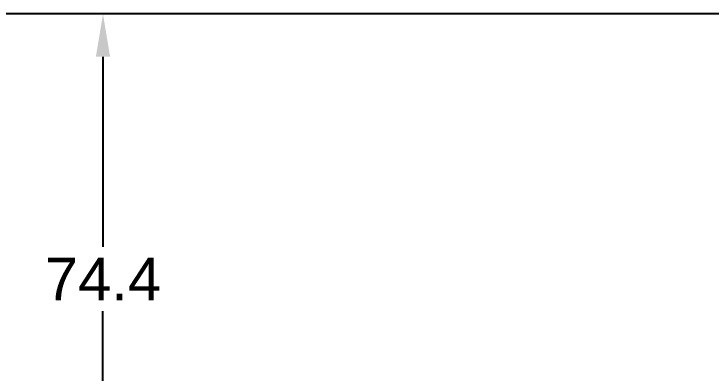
# Model space of a CAD drawing. Header units: millimetres. Extents: x 24958 to 25799, y 1150 to 1745.
# Drawn here: x 25138.5 to 25236.3, y 1458 to 1508.4 of the extents above; entities that cross this region are included whole.
import ezdxf

# ---------------------------------------------------------------- set-up
doc = ezdxf.new("R2010")
doc.units = ezdxf.units.MM
doc.layers.add('DIM', color=3, linetype='Continuous')
doc.layers.add('벽', color=2, linetype='Continuous')
doc.styles.get("Standard").update_dxf_attribs({"font": 'arial.ttf'})
doc.dimstyles.new('ISO-25', dxfattribs={"dimtxt": 7, "dimasz": 5, "dimexe": 1.252, "dimexo": 0.625, "dimgap": 1, "dimtad": 1, "dimtih": 1, "dimtoh": 1, "dimdec": 1, "dimdsep": 46, "dimtxsty": 'Standard', "dimcen": 0, "dimclrd": 3, "dimclre": 3, "dimclrt": 4, "dimadec": 0, "dimazin": 0, "dimtfac": 1, "dimtdec": 1, "dimtmove": 0, "dimatfit": 3, "dimfxl": 1, "dimarcsym": 0})

# ---------------------------------------------------------------- blocks, each defined once
blk = doc.blocks.new('*D63')
at = {"layer": 'Defpoints', "color": 0, "transparency": 16777216}
for p in [(25150.983, 1508.414), (25158.84, 1508.414), (25158.84, 1433.987)]:
    blk.add_point(p, dxfattribs=at)
at = {"layer": 'DIM', "color": 3, "lineweight": -2, "transparency": 16777216}
for p, q in [((25158.215, 1508.414), (25149.731, 1508.414)), ((25150.983, 1502.414), (25150.983, 1475.701)), ((25150.983, 1439.987), (25150.983, 1466.701)), ((25158.215, 1433.987), (25149.731, 1433.987))]:
    blk.add_line(p, q, dxfattribs=at)
at = {"layer": 'DIM', "color": 3, "transparency": 16777216}
for points in [[(25149.983, 1502.414), (25151.983, 1502.414), (25150.983, 1508.414)], [(25149.983, 1439.987), (25151.983, 1439.987), (25150.983, 1433.987)]]:
    blk.add_solid(points, dxfattribs=at)
at = {"layer": 'DIM', "color": 4, "transparency": 16777216, "insert": (25150.983, 1471.201), "char_height": 6, "attachment_point": 5}
blk.add_mtext('74.4', dxfattribs=at)

msp = doc.modelspace()

# ---------------------------------------------------------------- linework, layer by layer
at = {"layer": '벽'}
msp.add_line((25445.208, 1508.414), (25001.708, 1508.414), dxfattribs=at)

# ---------------------------------------------------------------- dimensions: what is measured, and where the dimension line sits
at = {"layer": 'DIM', "color": 3}
dim = msp.add_linear_dim(base=(25150.983, 1508.414), p1=(25158.84, 1433.987), p2=(25158.84, 1508.414), angle=90, dimstyle='ISO-25', override={"dimtxt": 6, "dimasz": 6, "dimgap": 1.5, "dimtad": 0}, dxfattribs=at)
dim.commit()
dim.dimension.update_dxf_attribs({"geometry": '*D63', "text_midpoint": (25150.983, 1471.201)})

doc.saveas('drawing.dxf')
